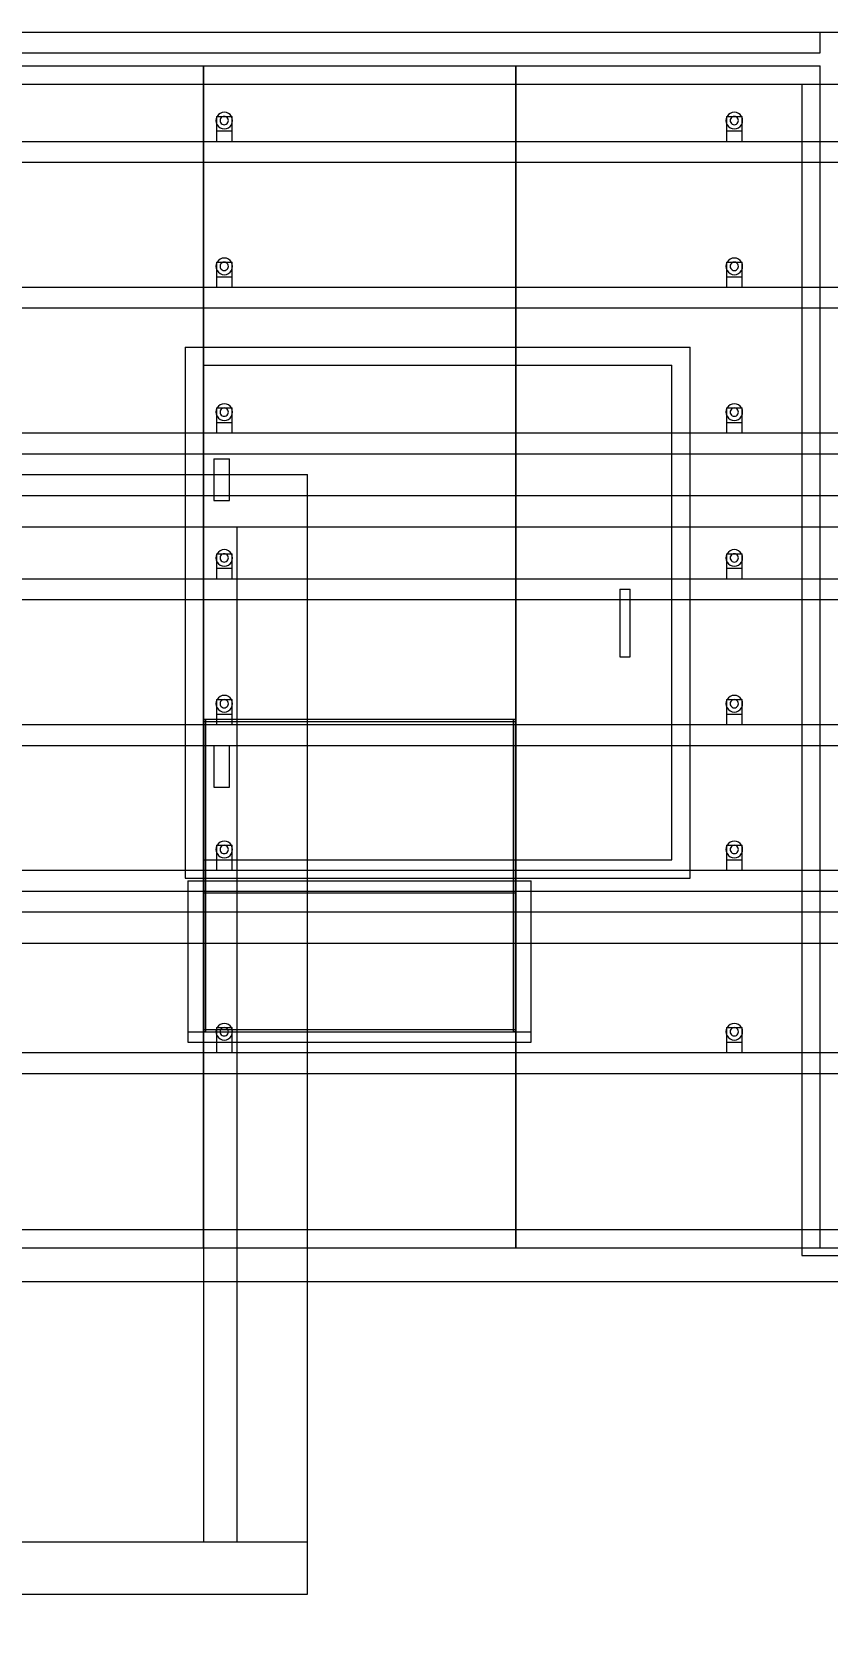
# Model space of a CAD drawing. Header units: millimetres. Extents: x -191664 to 191490, y -197311 to 10263.
# Drawn here: x 41188 to 42717, y -77 to 3000 of the extents above; entities that cross this region are included whole.
import ezdxf

# ---------------------------------------------------------------- set-up
doc = ezdxf.new("R2010")
doc.units = ezdxf.units.MM
for name, color, linetype, lineweight in [('COTAS_ENVOLVENTE_P', 1, 'Continuous', 0), ('COTAS_O', 1, 'Continuous', 0), ('COTAS_P', 1, 'Continuous', 0), ('lateral_secador', 7, 'Continuous', 0)]:
    doc.layers.add(name, color=color, linetype=linetype, lineweight=lineweight)
doc.dimstyles.new('PLANTA_100', dxfattribs={"dimtxt": 250, "dimasz": 150, "dimexe": 150, "dimexo": 80, "dimgap": 100, "dimtad": 1, "dimtih": 1, "dimtoh": 1, "dimdec": 1, "dimdsep": 46, "dimcen": 0.09, "dimclrd": 1, "dimclre": 1, "dimclrt": 1, "dimadec": 0, "dimazin": 0, "dimtfac": 1, "dimtdec": 4, "dimtofl": 0, "dimtmove": 0, "dimatfit": 3, "dimfxl": 1, "dimtolj": 1, "dimtzin": 0, "dimarcsym": 0})

# ---------------------------------------------------------------- blocks, each defined once
blk = doc.blocks.new('*D4')
at = {"layer": 'COTAS_ENVOLVENTE_P', "color": 1, "lineweight": -2, "transparency": 16777216}
for p, q in [((0, -80), (0, -3250)), ((58855.1, -80), (58855.1, -3250)), ((150, -3100), (58705.1, -3100))]:
    blk.add_line(p, q, dxfattribs=at)
at = {"layer": 'COTAS_ENVOLVENTE_P', "color": 1, "transparency": 16777216}
for points in [[(150, -3075), (150, -3125), (0, -3100)], [(58705.1, -3075), (58705.1, -3125), (58855.1, -3100)]]:
    blk.add_solid(points, dxfattribs=at)
at = {"layer": 'Defpoints', "color": 0, "transparency": 16777216}
for p in [(0, 0), (58855.1, 0), (58855.1, -3100)]:
    blk.add_point(p, dxfattribs=at)
blk = doc.blocks.new('*D19')
at = {"layer": 'COTAS_O', "color": 1, "lineweight": -2, "transparency": 16777216}
for p, q in [((37717.1, -80), (37717.1, -1050)), ((57717.1, -80), (57717.1, -1050)), ((37867.1, -900), (57567.1, -900))]:
    blk.add_line(p, q, dxfattribs=at)
at = {"layer": 'COTAS_O', "color": 1, "transparency": 16777216}
for points in [[(37867.1, -875), (37867.1, -925), (37717.1, -900)], [(57567.1, -875), (57567.1, -925), (57717.1, -900)]]:
    blk.add_solid(points, dxfattribs=at)
at = {"layer": 'Defpoints', "color": 0, "transparency": 16777216}
for p in [(37717.1, 0), (57717.1, 0), (57717.1, -900)]:
    blk.add_point(p, dxfattribs=at)
blk = doc.blocks.new('*D21')
at = {"layer": 'COTAS_P', "color": 1, "lineweight": -2, "transparency": 16777216}
for p, q in [((0, -80), (0, -2350)), ((58117.1, -80), (58117.1, -2350)), ((150, -2200), (57967.1, -2200))]:
    blk.add_line(p, q, dxfattribs=at)
at = {"layer": 'COTAS_P', "color": 1, "transparency": 16777216}
for points in [[(150, -2175), (150, -2225), (0, -2200)], [(57967.1, -2175), (57967.1, -2225), (58117.1, -2200)]]:
    blk.add_solid(points, dxfattribs=at)
at = {"layer": 'Defpoints', "color": 0, "transparency": 16777216}
for p in [(0, 0), (58117.1, 0), (58117.1, -2200)]:
    blk.add_point(p, dxfattribs=at)

msp = doc.modelspace()

# ---------------------------------------------------------------- linework, layer by layer
at = {"layer": 'lateral_secador', "color": 251, "true_color": 0x536a64}
for p, q in [((37717.12, 3000), (57717.12, 3000)), ((37717.12, 2900), (57717.12, 2900)), ((42667.12, 2900), (42767.12, 2900)), ((42667.12, 2900), (42667.12, 650)), ((41482.12, 2395), (42452.12, 2395)), ((41482.12, 2395), (41482.12, 1375)), ((42452.12, 1375), (42452.12, 2395)), ((37717.12, 2110), (57717.12, 2110)), ((37717.12, 2050), (57717.12, 2050)), ((41482.12, 1375), (42452.12, 1375)), ((37717.12, 1310), (57717.12, 1310)), ((37717.12, 1250), (57717.12, 1250)), ((37717.12, 700), (57717.12, 700)), ((42667.12, 650), (42767.12, 650)), ((37717.12, 600), (57717.12, 600)), ((41717.12, 0), (41717.12, 100)), ((38717.12, 0), (41717.12, 0))]:
    msp.add_line(p, q, dxfattribs=at)
at = {"layer": 'lateral_secador', "color": 9, "true_color": 0xb8c6c1}
for p, q in [((41065.45, 3000), (42702.12, 3000)), ((42702.12, 2960), (42702.12, 3000)), ((41065.45, 2960), (42702.12, 2960)), ((41517.12, 2360), (42417.12, 2360)), ((41517.12, 2360), (41517.12, 1410)), ((42417.12, 1410), (42417.12, 2360)), ((41517.12, 1410), (42417.12, 1410)), ((37717.12, 665), (57467.12, 665)), ((37717.12, 600), (57467.12, 600))]:
    msp.add_line(p, q, dxfattribs=at)
at = {"layer": 'lateral_secador', "color": 254, "true_color": 0xd8e0dc}
for p, q in [((41065.45, 2935), (42702.12, 2935)), ((42702.12, 665), (42702.12, 2935)), ((38717.12, 2150), (41717.12, 2150)), ((41717.12, 100), (41717.12, 2150)), ((41065.45, 665), (42702.12, 665)), ((38717.12, 100), (41717.12, 100))]:
    msp.add_line(p, q, dxfattribs=at)
at = {"layer": 'lateral_secador', "color": 253, "true_color": 0x9fadb2}
for p, q in [((41065.45, 2935), (41517.12, 2935)), ((41517.12, 665), (41517.12, 2935)), ((41517.12, 2935), (42117.12, 2935)), ((41517.12, 2935), (41517.12, 1350)), ((42117.12, 2935), (42702.12, 2935)), ((42117.12, 2935), (42117.12, 665)), ((42117.12, 1350), (42117.12, 2935)), ((41517.12, 1080), (41517.12, 665)), ((42117.12, 665), (42117.12, 1080)), ((41065.45, 665), (41517.12, 665)), ((41517.12, 665), (42117.12, 665)), ((42117.12, 665), (42702.12, 665))]:
    msp.add_line(p, q, dxfattribs=at)
at = {"layer": 'lateral_secador', "color": 253, "true_color": 0xa4b0b5}
for p, q in [((41541.66, 2834.14), (41541.12, 2830)), ((41543.26, 2838), (41541.66, 2834.14)), ((41545.8, 2841.31), (41543.26, 2838)), ((41549.12, 2843.86), (41545.8, 2841.31)), ((41552.97, 2845.45), (41549.12, 2843.86)), ((41549.39, 2832.07), (41549.12, 2830)), ((41550.19, 2834), (41549.39, 2832.07)), ((41551.46, 2835.66), (41550.19, 2834)), ((41553.12, 2836.93), (41551.46, 2835.66)), ((41557.12, 2846), (41552.97, 2845.45)), ((41555.05, 2837.73), (41553.12, 2836.93)), ((41557.12, 2838), (41555.05, 2837.73)), ((41561.26, 2845.45), (41557.12, 2846)), ((41559.19, 2837.73), (41557.12, 2838)), ((41561.12, 2836.93), (41559.19, 2837.73)), ((41562.77, 2835.66), (41561.12, 2836.93)), ((41565.12, 2843.86), (41561.26, 2845.45)), ((41564.04, 2834), (41562.77, 2835.66)), ((41564.84, 2832.07), (41564.04, 2834)), ((41565.12, 2830), (41564.84, 2832.07)), ((41568.43, 2841.31), (41565.12, 2843.86)), ((41570.97, 2838), (41568.43, 2841.31)), ((41572.57, 2834.14), (41570.97, 2838)), ((41573.12, 2830), (41572.57, 2834.14)), ((42521.66, 2834.14), (42521.12, 2830)), ((42523.26, 2838), (42521.66, 2834.14)), ((42525.8, 2841.31), (42523.26, 2838)), ((42529.12, 2843.86), (42525.8, 2841.31)), ((42532.97, 2845.45), (42529.12, 2843.86)), ((42529.39, 2832.07), (42529.12, 2830)), ((42530.19, 2834), (42529.39, 2832.07)), ((42531.46, 2835.66), (42530.19, 2834)), ((42533.12, 2836.93), (42531.46, 2835.66)), ((42537.12, 2846), (42532.97, 2845.45)), ((42535.05, 2837.73), (42533.12, 2836.93)), ((42537.12, 2838), (42535.05, 2837.73)), ((42541.26, 2845.45), (42537.12, 2846)), ((42539.19, 2837.73), (42537.12, 2838)), ((42541.12, 2836.93), (42539.19, 2837.73)), ((42542.77, 2835.66), (42541.12, 2836.93)), ((42545.12, 2843.86), (42541.26, 2845.45)), ((42544.04, 2834), (42542.77, 2835.66)), ((42544.84, 2832.07), (42544.04, 2834)), ((42545.12, 2830), (42544.84, 2832.07)), ((42548.43, 2841.31), (42545.12, 2843.86)), ((42550.97, 2838), (42548.43, 2841.31)), ((42552.57, 2834.14), (42550.97, 2838)), ((42553.12, 2830), (42552.57, 2834.14)), ((41541.12, 2830), (41541.66, 2825.86)), ((41541.66, 2825.86), (41543.26, 2822)), ((41543.26, 2822), (41545.8, 2818.69)), ((41545.8, 2818.69), (41549.12, 2816.14)), ((41549.12, 2830), (41549.39, 2827.93)), ((41549.12, 2816.14), (41552.97, 2814.55)), ((41549.39, 2827.93), (41550.19, 2826)), ((41550.19, 2826), (41551.46, 2824.34)), ((41551.46, 2824.34), (41553.12, 2823.07)), ((41552.97, 2814.55), (41557.12, 2814)), ((41553.12, 2823.07), (41555.05, 2822.27)), ((41555.05, 2822.27), (41557.12, 2822)), ((41557.12, 2822), (41559.19, 2822.27)), ((41557.12, 2814), (41561.26, 2814.55)), ((41559.19, 2822.27), (41561.12, 2823.07)), ((41561.12, 2823.07), (41562.77, 2824.34)), ((41561.26, 2814.55), (41565.12, 2816.14)), ((41562.77, 2824.34), (41564.04, 2826)), ((41564.04, 2826), (41564.84, 2827.93)), ((41564.84, 2827.93), (41565.12, 2830)), ((41565.12, 2816.14), (41568.43, 2818.69)), ((41568.43, 2818.69), (41570.97, 2822)), ((41570.97, 2822), (41572.57, 2825.86)), ((41572.57, 2825.86), (41573.12, 2830)), ((42521.12, 2830), (42521.66, 2825.86)), ((42521.66, 2825.86), (42523.26, 2822)), ((42523.26, 2822), (42525.8, 2818.69)), ((42525.8, 2818.69), (42529.12, 2816.14)), ((42529.12, 2830), (42529.39, 2827.93)), ((42529.12, 2816.14), (42532.97, 2814.55)), ((42529.39, 2827.93), (42530.19, 2826)), ((42530.19, 2826), (42531.46, 2824.34)), ((42531.46, 2824.34), (42533.12, 2823.07)), ((42532.97, 2814.55), (42537.12, 2814)), ((42533.12, 2823.07), (42535.05, 2822.27)), ((42535.05, 2822.27), (42537.12, 2822)), ((42537.12, 2822), (42539.19, 2822.27)), ((42537.12, 2814), (42541.26, 2814.55)), ((42539.19, 2822.27), (42541.12, 2823.07)), ((42541.12, 2823.07), (42542.77, 2824.34)), ((42541.26, 2814.55), (42545.12, 2816.14)), ((42542.77, 2824.34), (42544.04, 2826)), ((42544.04, 2826), (42544.84, 2827.93)), ((42544.84, 2827.93), (42545.12, 2830)), ((42545.12, 2816.14), (42548.43, 2818.69)), ((42548.43, 2818.69), (42550.97, 2822)), ((42550.97, 2822), (42552.57, 2825.86)), ((42552.57, 2825.86), (42553.12, 2830)), ((41541.66, 2554.14), (41541.12, 2550)), ((41543.26, 2558), (41541.66, 2554.14)), ((41545.8, 2561.31), (41543.26, 2558)), ((41549.12, 2563.86), (41545.8, 2561.31)), ((41552.97, 2565.45), (41549.12, 2563.86)), ((41550.19, 2554), (41549.39, 2552.07)), ((41551.46, 2555.66), (41550.19, 2554)), ((41553.12, 2556.93), (41551.46, 2555.66)), ((41557.12, 2566), (41552.97, 2565.45)), ((41555.05, 2557.73), (41553.12, 2556.93)), ((41557.12, 2558), (41555.05, 2557.73)), ((41561.26, 2565.45), (41557.12, 2566)), ((41559.19, 2557.73), (41557.12, 2558)), ((41561.12, 2556.93), (41559.19, 2557.73)), ((41562.77, 2555.66), (41561.12, 2556.93)), ((41565.12, 2563.86), (41561.26, 2565.45)), ((41564.04, 2554), (41562.77, 2555.66)), ((41564.84, 2552.07), (41564.04, 2554)), ((41568.43, 2561.31), (41565.12, 2563.86)), ((41570.97, 2558), (41568.43, 2561.31)), ((41572.57, 2554.14), (41570.97, 2558)), ((41573.12, 2550), (41572.57, 2554.14)), ((42521.66, 2554.14), (42521.12, 2550)), ((42523.26, 2558), (42521.66, 2554.14)), ((42525.8, 2561.31), (42523.26, 2558)), ((42529.12, 2563.86), (42525.8, 2561.31)), ((42532.97, 2565.45), (42529.12, 2563.86)), ((42530.19, 2554), (42529.39, 2552.07)), ((42531.46, 2555.66), (42530.19, 2554)), ((42533.12, 2556.93), (42531.46, 2555.66)), ((42537.12, 2566), (42532.97, 2565.45)), ((42535.05, 2557.73), (42533.12, 2556.93)), ((42537.12, 2558), (42535.05, 2557.73)), ((42541.26, 2565.45), (42537.12, 2566)), ((42539.19, 2557.73), (42537.12, 2558)), ((42541.12, 2556.93), (42539.19, 2557.73)), ((42542.77, 2555.66), (42541.12, 2556.93)), ((42545.12, 2563.86), (42541.26, 2565.45)), ((42544.04, 2554), (42542.77, 2555.66)), ((42544.84, 2552.07), (42544.04, 2554)), ((42548.43, 2561.31), (42545.12, 2563.86)), ((42550.97, 2558), (42548.43, 2561.31)), ((42552.57, 2554.14), (42550.97, 2558)), ((42553.12, 2550), (42552.57, 2554.14)), ((41541.12, 2550), (41541.66, 2545.86)), ((41541.66, 2545.86), (41543.26, 2542)), ((41543.26, 2542), (41545.8, 2538.69)), ((41545.8, 2538.69), (41549.12, 2536.14)), ((41549.39, 2552.07), (41549.12, 2550)), ((41549.12, 2550), (41549.39, 2547.93)), ((41549.12, 2536.14), (41552.97, 2534.55)), ((41549.39, 2547.93), (41550.19, 2546)), ((41550.19, 2546), (41551.46, 2544.34)), ((41551.46, 2544.34), (41553.12, 2543.07)), ((41552.97, 2534.55), (41557.12, 2534)), ((41553.12, 2543.07), (41555.05, 2542.27)), ((41555.05, 2542.27), (41557.12, 2542)), ((41557.12, 2542), (41559.19, 2542.27)), ((41557.12, 2534), (41561.26, 2534.55)), ((41559.19, 2542.27), (41561.12, 2543.07)), ((41561.12, 2543.07), (41562.77, 2544.34)), ((41561.26, 2534.55), (41565.12, 2536.14)), ((41562.77, 2544.34), (41564.04, 2546)), ((41564.04, 2546), (41564.84, 2547.93)), ((41565.12, 2550), (41564.84, 2552.07)), ((41564.84, 2547.93), (41565.12, 2550)), ((41565.12, 2536.14), (41568.43, 2538.69)), ((41568.43, 2538.69), (41570.97, 2542)), ((41570.97, 2542), (41572.57, 2545.86)), ((41572.57, 2545.86), (41573.12, 2550)), ((42521.12, 2550), (42521.66, 2545.86)), ((42521.66, 2545.86), (42523.26, 2542)), ((42523.26, 2542), (42525.8, 2538.69)), ((42525.8, 2538.69), (42529.12, 2536.14)), ((42529.39, 2552.07), (42529.12, 2550)), ((42529.12, 2550), (42529.39, 2547.93)), ((42529.12, 2536.14), (42532.97, 2534.55)), ((42529.39, 2547.93), (42530.19, 2546)), ((42530.19, 2546), (42531.46, 2544.34)), ((42531.46, 2544.34), (42533.12, 2543.07)), ((42532.97, 2534.55), (42537.12, 2534)), ((42533.12, 2543.07), (42535.05, 2542.27)), ((42535.05, 2542.27), (42537.12, 2542)), ((42537.12, 2542), (42539.19, 2542.27)), ((42537.12, 2534), (42541.26, 2534.55)), ((42539.19, 2542.27), (42541.12, 2543.07)), ((42541.12, 2543.07), (42542.77, 2544.34)), ((42541.26, 2534.55), (42545.12, 2536.14)), ((42542.77, 2544.34), (42544.04, 2546)), ((42544.04, 2546), (42544.84, 2547.93)), ((42545.12, 2550), (42544.84, 2552.07)), ((42544.84, 2547.93), (42545.12, 2550)), ((42545.12, 2536.14), (42548.43, 2538.69)), ((42548.43, 2538.69), (42550.97, 2542)), ((42550.97, 2542), (42552.57, 2545.86)), ((42552.57, 2545.86), (42553.12, 2550)), ((41543.26, 2278), (41541.66, 2274.14)), ((41545.8, 2281.31), (41543.26, 2278)), ((41549.12, 2283.86), (41545.8, 2281.31)), ((41552.97, 2285.45), (41549.12, 2283.86)), ((41553.12, 2276.93), (41551.46, 2275.66)), ((41557.12, 2286), (41552.97, 2285.45)), ((41555.05, 2277.73), (41553.12, 2276.93)), ((41557.12, 2278), (41555.05, 2277.73)), ((41561.26, 2285.45), (41557.12, 2286)), ((41559.19, 2277.73), (41557.12, 2278)), ((41561.12, 2276.93), (41559.19, 2277.73)), ((41562.77, 2275.66), (41561.12, 2276.93)), ((41565.12, 2283.86), (41561.26, 2285.45)), ((41568.43, 2281.31), (41565.12, 2283.86)), ((41570.97, 2278), (41568.43, 2281.31)), ((41572.57, 2274.14), (41570.97, 2278)), ((42523.26, 2278), (42521.66, 2274.14)), ((42525.8, 2281.31), (42523.26, 2278)), ((42529.12, 2283.86), (42525.8, 2281.31)), ((42532.97, 2285.45), (42529.12, 2283.86)), ((42533.12, 2276.93), (42531.46, 2275.66)), ((42537.12, 2286), (42532.97, 2285.45)), ((42535.05, 2277.73), (42533.12, 2276.93)), ((42537.12, 2278), (42535.05, 2277.73)), ((42541.26, 2285.45), (42537.12, 2286)), ((42539.19, 2277.73), (42537.12, 2278)), ((42541.12, 2276.93), (42539.19, 2277.73)), ((42542.77, 2275.66), (42541.12, 2276.93)), ((42545.12, 2283.86), (42541.26, 2285.45)), ((42548.43, 2281.31), (42545.12, 2283.86)), ((42550.97, 2278), (42548.43, 2281.31)), ((42552.57, 2274.14), (42550.97, 2278)), ((41541.66, 2274.14), (41541.12, 2270)), ((41541.12, 2270), (41541.66, 2265.86)), ((41541.66, 2265.86), (41543.26, 2262)), ((41543.26, 2262), (41545.8, 2258.69)), ((41545.8, 2258.69), (41549.12, 2256.14)), ((41549.39, 2272.07), (41549.12, 2270)), ((41549.12, 2270), (41549.39, 2267.93)), ((41549.12, 2256.14), (41552.97, 2254.55)), ((41550.19, 2274), (41549.39, 2272.07)), ((41549.39, 2267.93), (41550.19, 2266)), ((41551.46, 2275.66), (41550.19, 2274)), ((41550.19, 2266), (41551.46, 2264.34)), ((41551.46, 2264.34), (41553.12, 2263.07)), ((41552.97, 2254.55), (41557.12, 2254)), ((41553.12, 2263.07), (41555.05, 2262.27)), ((41555.05, 2262.27), (41557.12, 2262)), ((41557.12, 2262), (41559.19, 2262.27)), ((41557.12, 2254), (41561.26, 2254.55)), ((41559.19, 2262.27), (41561.12, 2263.07)), ((41561.12, 2263.07), (41562.77, 2264.34)), ((41561.26, 2254.55), (41565.12, 2256.14)), ((41564.04, 2274), (41562.77, 2275.66)), ((41562.77, 2264.34), (41564.04, 2266)), ((41564.84, 2272.07), (41564.04, 2274)), ((41564.04, 2266), (41564.84, 2267.93)), ((41565.12, 2270), (41564.84, 2272.07)), ((41564.84, 2267.93), (41565.12, 2270)), ((41565.12, 2256.14), (41568.43, 2258.69)), ((41568.43, 2258.69), (41570.97, 2262)), ((41570.97, 2262), (41572.57, 2265.86)), ((41573.12, 2270), (41572.57, 2274.14)), ((41572.57, 2265.86), (41573.12, 2270)), ((42521.66, 2274.14), (42521.12, 2270)), ((42521.12, 2270), (42521.66, 2265.86)), ((42521.66, 2265.86), (42523.26, 2262)), ((42523.26, 2262), (42525.8, 2258.69)), ((42525.8, 2258.69), (42529.12, 2256.14)), ((42529.39, 2272.07), (42529.12, 2270)), ((42529.12, 2270), (42529.39, 2267.93)), ((42529.12, 2256.14), (42532.97, 2254.55)), ((42530.19, 2274), (42529.39, 2272.07)), ((42529.39, 2267.93), (42530.19, 2266)), ((42531.46, 2275.66), (42530.19, 2274)), ((42530.19, 2266), (42531.46, 2264.34)), ((42531.46, 2264.34), (42533.12, 2263.07)), ((42532.97, 2254.55), (42537.12, 2254)), ((42533.12, 2263.07), (42535.05, 2262.27)), ((42535.05, 2262.27), (42537.12, 2262)), ((42537.12, 2262), (42539.19, 2262.27)), ((42537.12, 2254), (42541.26, 2254.55)), ((42539.19, 2262.27), (42541.12, 2263.07)), ((42541.12, 2263.07), (42542.77, 2264.34)), ((42541.26, 2254.55), (42545.12, 2256.14)), ((42544.04, 2274), (42542.77, 2275.66)), ((42542.77, 2264.34), (42544.04, 2266)), ((42544.84, 2272.07), (42544.04, 2274)), ((42544.04, 2266), (42544.84, 2267.93)), ((42545.12, 2270), (42544.84, 2272.07)), ((42544.84, 2267.93), (42545.12, 2270)), ((42545.12, 2256.14), (42548.43, 2258.69)), ((42548.43, 2258.69), (42550.97, 2262)), ((42550.97, 2262), (42552.57, 2265.86)), ((42553.12, 2270), (42552.57, 2274.14)), ((42552.57, 2265.86), (42553.12, 2270)), ((41545.8, 2001.31), (41543.26, 1998)), ((41549.12, 2003.86), (41545.8, 2001.31)), ((41552.97, 2005.45), (41549.12, 2003.86)), ((41557.12, 2006), (41552.97, 2005.45)), ((41561.26, 2005.45), (41557.12, 2006)), ((41565.12, 2003.86), (41561.26, 2005.45)), ((41568.43, 2001.31), (41565.12, 2003.86)), ((41570.97, 1998), (41568.43, 2001.31)), ((42525.8, 2001.31), (42523.26, 1998)), ((42529.12, 2003.86), (42525.8, 2001.31)), ((42532.97, 2005.45), (42529.12, 2003.86)), ((42537.12, 2006), (42532.97, 2005.45)), ((42541.26, 2005.45), (42537.12, 2006)), ((42545.12, 2003.86), (42541.26, 2005.45)), ((42548.43, 2001.31), (42545.12, 2003.86)), ((42550.97, 1998), (42548.43, 2001.31)), ((41541.66, 1994.14), (41541.12, 1990)), ((41541.12, 1990), (41541.66, 1985.86)), ((41543.26, 1998), (41541.66, 1994.14)), ((41541.66, 1985.86), (41543.26, 1982)), ((41543.26, 1982), (41545.8, 1978.69)), ((41545.8, 1978.69), (41549.12, 1976.14)), ((41549.39, 1992.07), (41549.12, 1990)), ((41549.12, 1990), (41549.39, 1987.93)), ((41549.12, 1976.14), (41552.97, 1974.55)), ((41550.19, 1994), (41549.39, 1992.07)), ((41549.39, 1987.93), (41550.19, 1986)), ((41551.46, 1995.66), (41550.19, 1994)), ((41550.19, 1986), (41551.46, 1984.34)), ((41553.12, 1996.93), (41551.46, 1995.66)), ((41551.46, 1984.34), (41553.12, 1983.07)), ((41552.97, 1974.55), (41557.12, 1974)), ((41555.05, 1997.73), (41553.12, 1996.93)), ((41553.12, 1983.07), (41555.05, 1982.27)), ((41557.12, 1998), (41555.05, 1997.73)), ((41555.05, 1982.27), (41557.12, 1982)), ((41559.19, 1997.73), (41557.12, 1998)), ((41557.12, 1982), (41559.19, 1982.27)), ((41557.12, 1974), (41561.26, 1974.55)), ((41561.12, 1996.93), (41559.19, 1997.73)), ((41559.19, 1982.27), (41561.12, 1983.07)), ((41562.77, 1995.66), (41561.12, 1996.93)), ((41561.12, 1983.07), (41562.77, 1984.34)), ((41561.26, 1974.55), (41565.12, 1976.14)), ((41564.04, 1994), (41562.77, 1995.66)), ((41562.77, 1984.34), (41564.04, 1986)), ((41564.84, 1992.07), (41564.04, 1994)), ((41564.04, 1986), (41564.84, 1987.93)), ((41565.12, 1990), (41564.84, 1992.07)), ((41564.84, 1987.93), (41565.12, 1990)), ((41565.12, 1976.14), (41568.43, 1978.69)), ((41568.43, 1978.69), (41570.97, 1982)), ((41572.57, 1994.14), (41570.97, 1998)), ((41570.97, 1982), (41572.57, 1985.86)), ((41573.12, 1990), (41572.57, 1994.14)), ((41572.57, 1985.86), (41573.12, 1990)), ((42521.66, 1994.14), (42521.12, 1990)), ((42521.12, 1990), (42521.66, 1985.86)), ((42523.26, 1998), (42521.66, 1994.14)), ((42521.66, 1985.86), (42523.26, 1982)), ((42523.26, 1982), (42525.8, 1978.69)), ((42525.8, 1978.69), (42529.12, 1976.14)), ((42529.39, 1992.07), (42529.12, 1990)), ((42529.12, 1990), (42529.39, 1987.93)), ((42529.12, 1976.14), (42532.97, 1974.55)), ((42530.19, 1994), (42529.39, 1992.07)), ((42529.39, 1987.93), (42530.19, 1986)), ((42531.46, 1995.66), (42530.19, 1994)), ((42530.19, 1986), (42531.46, 1984.34)), ((42533.12, 1996.93), (42531.46, 1995.66)), ((42531.46, 1984.34), (42533.12, 1983.07)), ((42532.97, 1974.55), (42537.12, 1974)), ((42535.05, 1997.73), (42533.12, 1996.93)), ((42533.12, 1983.07), (42535.05, 1982.27)), ((42537.12, 1998), (42535.05, 1997.73)), ((42535.05, 1982.27), (42537.12, 1982)), ((42539.19, 1997.73), (42537.12, 1998)), ((42537.12, 1982), (42539.19, 1982.27)), ((42537.12, 1974), (42541.26, 1974.55)), ((42541.12, 1996.93), (42539.19, 1997.73)), ((42539.19, 1982.27), (42541.12, 1983.07)), ((42542.77, 1995.66), (42541.12, 1996.93)), ((42541.12, 1983.07), (42542.77, 1984.34)), ((42541.26, 1974.55), (42545.12, 1976.14)), ((42544.04, 1994), (42542.77, 1995.66)), ((42542.77, 1984.34), (42544.04, 1986)), ((42544.84, 1992.07), (42544.04, 1994)), ((42544.04, 1986), (42544.84, 1987.93)), ((42545.12, 1990), (42544.84, 1992.07)), ((42544.84, 1987.93), (42545.12, 1990)), ((42545.12, 1976.14), (42548.43, 1978.69)), ((42548.43, 1978.69), (42550.97, 1982)), ((42552.57, 1994.14), (42550.97, 1998)), ((42550.97, 1982), (42552.57, 1985.86)), ((42553.12, 1990), (42552.57, 1994.14)), ((42552.57, 1985.86), (42553.12, 1990)), ((41549.12, 1723.86), (41545.8, 1721.31)), ((41552.97, 1725.45), (41549.12, 1723.86)), ((41557.12, 1726), (41552.97, 1725.45)), ((41561.26, 1725.45), (41557.12, 1726)), ((41565.12, 1723.86), (41561.26, 1725.45)), ((41568.43, 1721.31), (41565.12, 1723.86)), ((42529.12, 1723.86), (42525.8, 1721.31)), ((42532.97, 1725.45), (42529.12, 1723.86)), ((42537.12, 1726), (42532.97, 1725.45)), ((42541.26, 1725.45), (42537.12, 1726)), ((42545.12, 1723.86), (42541.26, 1725.45)), ((42548.43, 1721.31), (42545.12, 1723.86)), ((41541.66, 1714.14), (41541.12, 1710)), ((41541.12, 1710), (41541.66, 1705.86)), ((41543.26, 1718), (41541.66, 1714.14)), ((41541.66, 1705.86), (41543.26, 1702)), ((41545.8, 1721.31), (41543.26, 1718)), ((41543.26, 1702), (41545.8, 1698.69)), ((41545.8, 1698.69), (41549.12, 1696.14)), ((41549.39, 1712.07), (41549.12, 1710)), ((41549.12, 1710), (41549.39, 1707.93)), ((41549.12, 1696.14), (41552.97, 1694.55)), ((41550.19, 1714), (41549.39, 1712.07)), ((41549.39, 1707.93), (41550.19, 1706)), ((41551.46, 1715.66), (41550.19, 1714)), ((41550.19, 1706), (41551.46, 1704.34)), ((41553.12, 1716.93), (41551.46, 1715.66)), ((41551.46, 1704.34), (41553.12, 1703.07)), ((41552.97, 1694.55), (41557.12, 1694)), ((41555.05, 1717.73), (41553.12, 1716.93)), ((41553.12, 1703.07), (41555.05, 1702.27)), ((41557.12, 1718), (41555.05, 1717.73)), ((41555.05, 1702.27), (41557.12, 1702)), ((41559.19, 1717.73), (41557.12, 1718)), ((41557.12, 1702), (41559.19, 1702.27)), ((41557.12, 1694), (41561.26, 1694.55)), ((41561.12, 1716.93), (41559.19, 1717.73)), ((41559.19, 1702.27), (41561.12, 1703.07)), ((41562.77, 1715.66), (41561.12, 1716.93)), ((41561.12, 1703.07), (41562.77, 1704.34)), ((41561.26, 1694.55), (41565.12, 1696.14)), ((41564.04, 1714), (41562.77, 1715.66)), ((41562.77, 1704.34), (41564.04, 1706)), ((41564.84, 1712.07), (41564.04, 1714)), ((41564.04, 1706), (41564.84, 1707.93)), ((41565.12, 1710), (41564.84, 1712.07)), ((41564.84, 1707.93), (41565.12, 1710)), ((41565.12, 1696.14), (41568.43, 1698.69)), ((41570.97, 1718), (41568.43, 1721.31)), ((41568.43, 1698.69), (41570.97, 1702)), ((41572.57, 1714.14), (41570.97, 1718)), ((41570.97, 1702), (41572.57, 1705.86)), ((41573.12, 1710), (41572.57, 1714.14)), ((41572.57, 1705.86), (41573.12, 1710)), ((42521.66, 1714.14), (42521.12, 1710)), ((42521.12, 1710), (42521.66, 1705.86)), ((42523.26, 1718), (42521.66, 1714.14)), ((42521.66, 1705.86), (42523.26, 1702)), ((42525.8, 1721.31), (42523.26, 1718)), ((42523.26, 1702), (42525.8, 1698.69)), ((42525.8, 1698.69), (42529.12, 1696.14)), ((42529.39, 1712.07), (42529.12, 1710)), ((42529.12, 1710), (42529.39, 1707.93)), ((42529.12, 1696.14), (42532.97, 1694.55)), ((42530.19, 1714), (42529.39, 1712.07)), ((42529.39, 1707.93), (42530.19, 1706)), ((42531.46, 1715.66), (42530.19, 1714)), ((42530.19, 1706), (42531.46, 1704.34)), ((42533.12, 1716.93), (42531.46, 1715.66)), ((42531.46, 1704.34), (42533.12, 1703.07)), ((42532.97, 1694.55), (42537.12, 1694)), ((42535.05, 1717.73), (42533.12, 1716.93)), ((42533.12, 1703.07), (42535.05, 1702.27)), ((42537.12, 1718), (42535.05, 1717.73)), ((42535.05, 1702.27), (42537.12, 1702)), ((42539.19, 1717.73), (42537.12, 1718)), ((42537.12, 1702), (42539.19, 1702.27)), ((42537.12, 1694), (42541.26, 1694.55)), ((42541.12, 1716.93), (42539.19, 1717.73)), ((42539.19, 1702.27), (42541.12, 1703.07)), ((42542.77, 1715.66), (42541.12, 1716.93)), ((42541.12, 1703.07), (42542.77, 1704.34)), ((42541.26, 1694.55), (42545.12, 1696.14)), ((42544.04, 1714), (42542.77, 1715.66)), ((42542.77, 1704.34), (42544.04, 1706)), ((42544.84, 1712.07), (42544.04, 1714)), ((42544.04, 1706), (42544.84, 1707.93)), ((42545.12, 1710), (42544.84, 1712.07)), ((42544.84, 1707.93), (42545.12, 1710)), ((42545.12, 1696.14), (42548.43, 1698.69)), ((42550.97, 1718), (42548.43, 1721.31)), ((42548.43, 1698.69), (42550.97, 1702)), ((42552.57, 1714.14), (42550.97, 1718)), ((42550.97, 1702), (42552.57, 1705.86)), ((42553.12, 1710), (42552.57, 1714.14)), ((42552.57, 1705.86), (42553.12, 1710)), ((41541.66, 1434.14), (41541.12, 1430)), ((41541.12, 1430), (41541.66, 1425.86)), ((41543.26, 1438), (41541.66, 1434.14)), ((41541.66, 1425.86), (41543.26, 1422)), ((41545.8, 1441.31), (41543.26, 1438)), ((41543.26, 1422), (41545.8, 1418.69)), ((41549.12, 1443.86), (41545.8, 1441.31)), ((41545.8, 1418.69), (41549.12, 1416.14)), ((41552.97, 1445.45), (41549.12, 1443.86)), ((41549.39, 1432.07), (41549.12, 1430)), ((41549.12, 1430), (41549.39, 1427.93)), ((41549.12, 1416.14), (41552.97, 1414.55)), ((41550.19, 1434), (41549.39, 1432.07)), ((41549.39, 1427.93), (41550.19, 1426)), ((41551.46, 1435.66), (41550.19, 1434)), ((41550.19, 1426), (41551.46, 1424.34)), ((41553.12, 1436.93), (41551.46, 1435.66)), ((41551.46, 1424.34), (41553.12, 1423.07)), ((41557.12, 1446), (41552.97, 1445.45)), ((41555.05, 1437.73), (41553.12, 1436.93)), ((41553.12, 1423.07), (41555.05, 1422.27)), ((41557.12, 1438), (41555.05, 1437.73)), ((41555.05, 1422.27), (41557.12, 1422)), ((41561.26, 1445.45), (41557.12, 1446)), ((41559.19, 1437.73), (41557.12, 1438)), ((41557.12, 1422), (41559.19, 1422.27)), ((41561.12, 1436.93), (41559.19, 1437.73)), ((41559.19, 1422.27), (41561.12, 1423.07)), ((41562.77, 1435.66), (41561.12, 1436.93)), ((41561.12, 1423.07), (41562.77, 1424.34)), ((41565.12, 1443.86), (41561.26, 1445.45)), ((41561.26, 1414.55), (41565.12, 1416.14)), ((41564.04, 1434), (41562.77, 1435.66)), ((41562.77, 1424.34), (41564.04, 1426)), ((41564.84, 1432.07), (41564.04, 1434)), ((41564.04, 1426), (41564.84, 1427.93)), ((41565.12, 1430), (41564.84, 1432.07)), ((41564.84, 1427.93), (41565.12, 1430)), ((41568.43, 1441.31), (41565.12, 1443.86)), ((41565.12, 1416.14), (41568.43, 1418.69)), ((41570.97, 1438), (41568.43, 1441.31)), ((41568.43, 1418.69), (41570.97, 1422)), ((41572.57, 1434.14), (41570.97, 1438)), ((41570.97, 1422), (41572.57, 1425.86)), ((41573.12, 1430), (41572.57, 1434.14)), ((41572.57, 1425.86), (41573.12, 1430)), ((42521.66, 1434.14), (42521.12, 1430)), ((42521.12, 1430), (42521.66, 1425.86)), ((42523.26, 1438), (42521.66, 1434.14)), ((42521.66, 1425.86), (42523.26, 1422)), ((42525.8, 1441.31), (42523.26, 1438)), ((42523.26, 1422), (42525.8, 1418.69)), ((42529.12, 1443.86), (42525.8, 1441.31)), ((42525.8, 1418.69), (42529.12, 1416.14)), ((42532.97, 1445.45), (42529.12, 1443.86)), ((42529.39, 1432.07), (42529.12, 1430)), ((42529.12, 1430), (42529.39, 1427.93)), ((42529.12, 1416.14), (42532.97, 1414.55)), ((42530.19, 1434), (42529.39, 1432.07)), ((42529.39, 1427.93), (42530.19, 1426)), ((42531.46, 1435.66), (42530.19, 1434)), ((42530.19, 1426), (42531.46, 1424.34)), ((42533.12, 1436.93), (42531.46, 1435.66)), ((42531.46, 1424.34), (42533.12, 1423.07)), ((42537.12, 1446), (42532.97, 1445.45)), ((42535.05, 1437.73), (42533.12, 1436.93)), ((42533.12, 1423.07), (42535.05, 1422.27)), ((42537.12, 1438), (42535.05, 1437.73)), ((42535.05, 1422.27), (42537.12, 1422)), ((42541.26, 1445.45), (42537.12, 1446)), ((42539.19, 1437.73), (42537.12, 1438)), ((42537.12, 1422), (42539.19, 1422.27)), ((42541.12, 1436.93), (42539.19, 1437.73)), ((42539.19, 1422.27), (42541.12, 1423.07)), ((42542.77, 1435.66), (42541.12, 1436.93)), ((42541.12, 1423.07), (42542.77, 1424.34)), ((42545.12, 1443.86), (42541.26, 1445.45)), ((42541.26, 1414.55), (42545.12, 1416.14)), ((42544.04, 1434), (42542.77, 1435.66)), ((42542.77, 1424.34), (42544.04, 1426)), ((42544.84, 1432.07), (42544.04, 1434)), ((42544.04, 1426), (42544.84, 1427.93)), ((42545.12, 1430), (42544.84, 1432.07)), ((42544.84, 1427.93), (42545.12, 1430)), ((42548.43, 1441.31), (42545.12, 1443.86)), ((42545.12, 1416.14), (42548.43, 1418.69)), ((42550.97, 1438), (42548.43, 1441.31)), ((42548.43, 1418.69), (42550.97, 1422)), ((42552.57, 1434.14), (42550.97, 1438)), ((42550.97, 1422), (42552.57, 1425.86)), ((42553.12, 1430), (42552.57, 1434.14)), ((42552.57, 1425.86), (42553.12, 1430)), ((41552.97, 1414.55), (41557.12, 1414)), ((41557.12, 1414), (41561.26, 1414.55)), ((42532.97, 1414.55), (42537.12, 1414)), ((42537.12, 1414), (42541.26, 1414.55)), ((41541.66, 1084.14), (41541.12, 1080)), ((41541.12, 1080), (41541.66, 1075.86)), ((41543.26, 1088), (41541.66, 1084.14)), ((41545.8, 1091.31), (41543.26, 1088)), ((41549.12, 1093.86), (41545.8, 1091.31)), ((41552.97, 1095.45), (41549.12, 1093.86)), ((41549.39, 1082.07), (41549.12, 1080)), ((41549.12, 1080), (41549.39, 1077.93)), ((41550.19, 1084), (41549.39, 1082.07)), ((41549.39, 1077.93), (41550.19, 1076)), ((41551.46, 1085.66), (41550.19, 1084)), ((41553.12, 1086.93), (41551.46, 1085.66)), ((41557.12, 1096), (41552.97, 1095.45)), ((41555.05, 1087.73), (41553.12, 1086.93)), ((41557.12, 1088), (41555.05, 1087.73)), ((41561.26, 1095.45), (41557.12, 1096)), ((41559.19, 1087.73), (41557.12, 1088)), ((41561.12, 1086.93), (41559.19, 1087.73)), ((41562.77, 1085.66), (41561.12, 1086.93)), ((41565.12, 1093.86), (41561.26, 1095.45)), ((41564.04, 1084), (41562.77, 1085.66)), ((41564.84, 1082.07), (41564.04, 1084)), ((41564.04, 1076), (41564.84, 1077.93)), ((41565.12, 1080), (41564.84, 1082.07)), ((41564.84, 1077.93), (41565.12, 1080)), ((41568.43, 1091.31), (41565.12, 1093.86)), ((41570.97, 1088), (41568.43, 1091.31)), ((41572.57, 1084.14), (41570.97, 1088)), ((41573.12, 1080), (41572.57, 1084.14)), ((41572.57, 1075.86), (41573.12, 1080)), ((42521.66, 1084.14), (42521.12, 1080)), ((42521.12, 1080), (42521.66, 1075.86)), ((42523.26, 1088), (42521.66, 1084.14)), ((42525.8, 1091.31), (42523.26, 1088)), ((42529.12, 1093.86), (42525.8, 1091.31)), ((42532.97, 1095.45), (42529.12, 1093.86)), ((42529.39, 1082.07), (42529.12, 1080)), ((42529.12, 1080), (42529.39, 1077.93)), ((42530.19, 1084), (42529.39, 1082.07)), ((42529.39, 1077.93), (42530.19, 1076)), ((42531.46, 1085.66), (42530.19, 1084)), ((42533.12, 1086.93), (42531.46, 1085.66)), ((42537.12, 1096), (42532.97, 1095.45)), ((42535.05, 1087.73), (42533.12, 1086.93)), ((42537.12, 1088), (42535.05, 1087.73)), ((42541.26, 1095.45), (42537.12, 1096)), ((42539.19, 1087.73), (42537.12, 1088)), ((42541.12, 1086.93), (42539.19, 1087.73)), ((42542.77, 1085.66), (42541.12, 1086.93)), ((42545.12, 1093.86), (42541.26, 1095.45)), ((42544.04, 1084), (42542.77, 1085.66)), ((42544.84, 1082.07), (42544.04, 1084)), ((42544.04, 1076), (42544.84, 1077.93)), ((42545.12, 1080), (42544.84, 1082.07)), ((42544.84, 1077.93), (42545.12, 1080)), ((42548.43, 1091.31), (42545.12, 1093.86)), ((42550.97, 1088), (42548.43, 1091.31)), ((42552.57, 1084.14), (42550.97, 1088)), ((42553.12, 1080), (42552.57, 1084.14)), ((42552.57, 1075.86), (42553.12, 1080)), ((41541.66, 1075.86), (41543.26, 1072)), ((41543.26, 1072), (41545.8, 1068.69)), ((41545.8, 1068.69), (41549.12, 1066.14)), ((41549.12, 1066.14), (41552.97, 1064.55)), ((41550.19, 1076), (41551.46, 1074.34)), ((41551.46, 1074.34), (41553.12, 1073.07)), ((41552.97, 1064.55), (41557.12, 1064)), ((41553.12, 1073.07), (41555.05, 1072.27)), ((41555.05, 1072.27), (41557.12, 1072)), ((41557.12, 1072), (41559.19, 1072.27)), ((41557.12, 1064), (41561.26, 1064.55)), ((41559.19, 1072.27), (41561.12, 1073.07)), ((41561.12, 1073.07), (41562.77, 1074.34)), ((41561.26, 1064.55), (41565.12, 1066.14)), ((41562.77, 1074.34), (41564.04, 1076)), ((41565.12, 1066.14), (41568.43, 1068.69)), ((41568.43, 1068.69), (41570.97, 1072)), ((41570.97, 1072), (41572.57, 1075.86)), ((42521.66, 1075.86), (42523.26, 1072)), ((42523.26, 1072), (42525.8, 1068.69)), ((42525.8, 1068.69), (42529.12, 1066.14)), ((42529.12, 1066.14), (42532.97, 1064.55)), ((42530.19, 1076), (42531.46, 1074.34)), ((42531.46, 1074.34), (42533.12, 1073.07)), ((42532.97, 1064.55), (42537.12, 1064)), ((42533.12, 1073.07), (42535.05, 1072.27)), ((42535.05, 1072.27), (42537.12, 1072)), ((42537.12, 1072), (42539.19, 1072.27)), ((42537.12, 1064), (42541.26, 1064.55)), ((42539.19, 1072.27), (42541.12, 1073.07)), ((42541.12, 1073.07), (42542.77, 1074.34)), ((42541.26, 1064.55), (42545.12, 1066.14)), ((42542.77, 1074.34), (42544.04, 1076)), ((42545.12, 1066.14), (42548.43, 1068.69)), ((42548.43, 1068.69), (42550.97, 1072)), ((42550.97, 1072), (42552.57, 1075.86))]:
    msp.add_line(p, q, dxfattribs=at)
at = {"layer": 'lateral_secador', "color": 8, "true_color": 0x617680}
for p, q in [((41542.12, 2838), (41572.12, 2838)), ((41542.12, 2838), (41542.12, 2810)), ((41572.12, 2810), (41572.12, 2838)), ((42522.12, 2838), (42552.12, 2838)), ((42522.12, 2838), (42522.12, 2810)), ((42552.12, 2810), (42552.12, 2838)), ((41542.12, 2810), (41572.12, 2810)), ((41542.12, 2810), (41542.12, 2790)), ((41572.12, 2790), (41572.12, 2810)), ((42522.12, 2810), (42552.12, 2810)), ((42522.12, 2810), (42522.12, 2790)), ((42552.12, 2790), (42552.12, 2810)), ((38067.12, 2790), (57367.12, 2790)), ((41542.12, 2790), (41572.12, 2790)), ((42522.12, 2790), (42552.12, 2790)), ((38067.12, 2750), (57367.12, 2750)), ((41542.12, 2558), (41572.12, 2558)), ((41542.12, 2558), (41542.12, 2530)), ((41572.12, 2530), (41572.12, 2558)), ((42522.12, 2558), (42552.12, 2558)), ((42522.12, 2558), (42522.12, 2530)), ((42552.12, 2530), (42552.12, 2558)), ((41542.12, 2530), (41572.12, 2530)), ((41542.12, 2530), (41542.12, 2510)), ((41572.12, 2510), (41572.12, 2530)), ((42522.12, 2530), (42552.12, 2530)), ((42522.12, 2530), (42522.12, 2510)), ((42552.12, 2510), (42552.12, 2530)), ((38067.12, 2510), (57367.12, 2510)), ((41542.12, 2510), (41572.12, 2510)), ((42522.12, 2510), (42552.12, 2510)), ((38067.12, 2470), (57367.12, 2470)), ((41542.12, 2278), (41572.12, 2278)), ((41542.12, 2278), (41542.12, 2250)), ((41572.12, 2250), (41572.12, 2278)), ((42522.12, 2278), (42552.12, 2278)), ((42522.12, 2278), (42522.12, 2250)), ((42552.12, 2250), (42552.12, 2278)), ((41542.12, 2250), (41572.12, 2250)), ((41542.12, 2250), (41542.12, 2230)), ((41572.12, 2230), (41572.12, 2250)), ((42522.12, 2250), (42552.12, 2250)), ((42522.12, 2250), (42522.12, 2230)), ((42552.12, 2230), (42552.12, 2250)), ((38067.12, 2230), (57367.12, 2230)), ((41542.12, 2230), (41572.12, 2230)), ((42522.12, 2230), (42552.12, 2230)), ((38067.12, 2190), (57367.12, 2190)), ((41542.12, 1998), (41572.12, 1998)), ((41542.12, 1998), (41542.12, 1970)), ((41542.12, 1970), (41572.12, 1970)), ((41542.12, 1970), (41542.12, 1950)), ((41572.12, 1970), (41572.12, 1998)), ((41572.12, 1950), (41572.12, 1970)), ((42522.12, 1998), (42552.12, 1998)), ((42522.12, 1998), (42522.12, 1970)), ((42522.12, 1970), (42552.12, 1970)), ((42522.12, 1970), (42522.12, 1950)), ((42552.12, 1970), (42552.12, 1998)), ((42552.12, 1950), (42552.12, 1970)), ((38067.12, 1950), (57367.12, 1950)), ((41542.12, 1950), (41572.12, 1950)), ((42522.12, 1950), (42552.12, 1950)), ((38067.12, 1910), (57367.12, 1910)), ((41542.12, 1718), (41572.12, 1718)), ((41542.12, 1718), (41542.12, 1690)), ((41572.12, 1690), (41572.12, 1718)), ((42522.12, 1718), (42552.12, 1718)), ((42522.12, 1718), (42522.12, 1690)), ((42552.12, 1690), (42552.12, 1718)), ((38067.12, 1670), (57367.12, 1670)), ((41542.12, 1690), (41572.12, 1690)), ((41542.12, 1690), (41542.12, 1670)), ((41542.12, 1670), (41572.12, 1670)), ((41572.12, 1670), (41572.12, 1690)), ((42522.12, 1690), (42552.12, 1690)), ((42522.12, 1690), (42522.12, 1670)), ((42522.12, 1670), (42552.12, 1670)), ((42552.12, 1670), (42552.12, 1690)), ((38067.12, 1630), (57367.12, 1630)), ((41542.12, 1438), (41572.12, 1438)), ((41542.12, 1438), (41542.12, 1410)), ((41572.12, 1410), (41572.12, 1438)), ((42522.12, 1438), (42552.12, 1438)), ((42522.12, 1438), (42522.12, 1410)), ((42552.12, 1410), (42552.12, 1438)), ((38067.12, 1390), (57367.12, 1390)), ((41542.12, 1410), (41572.12, 1410)), ((41542.12, 1410), (41542.12, 1390)), ((41542.12, 1390), (41572.12, 1390)), ((41572.12, 1390), (41572.12, 1410)), ((42522.12, 1410), (42552.12, 1410)), ((42522.12, 1410), (42522.12, 1390)), ((42522.12, 1390), (42552.12, 1390)), ((42552.12, 1390), (42552.12, 1410)), ((38067.12, 1350), (57367.12, 1350)), ((41542.12, 1088), (41572.12, 1088)), ((41542.12, 1088), (41542.12, 1060)), ((41572.12, 1060), (41572.12, 1088)), ((42522.12, 1088), (42552.12, 1088)), ((42522.12, 1088), (42522.12, 1060)), ((42552.12, 1060), (42552.12, 1088)), ((41542.12, 1060), (41572.12, 1060)), ((41542.12, 1060), (41542.12, 1040)), ((41572.12, 1040), (41572.12, 1060)), ((42522.12, 1060), (42552.12, 1060)), ((42522.12, 1060), (42522.12, 1040)), ((42552.12, 1040), (42552.12, 1060)), ((38067.12, 1040), (57367.12, 1040)), ((41542.12, 1040), (41572.12, 1040)), ((42522.12, 1040), (42552.12, 1040)), ((38067.12, 1000), (57367.12, 1000))]:
    msp.add_line(p, q, dxfattribs=at)
at = {"layer": 'lateral_secador', "color": 252, "true_color": 0x798e91}
for p, q in [((41537.12, 2180), (41567.12, 2180)), ((41537.12, 2180), (41537.12, 2100)), ((41567.12, 2100), (41567.12, 2180)), ((41537.12, 2100), (41567.12, 2100)), ((41517.12, 2050), (41582.12, 2050)), ((41517.12, 2050), (41517.12, 100)), ((41582.12, 100), (41582.12, 2050)), ((41517.12, 1680), (42117.12, 1680)), ((41517.12, 1680), (41517.12, 1080)), ((42117.12, 1080), (42117.12, 1680)), ((41537.12, 1630), (41567.12, 1630)), ((41537.12, 1630), (41537.12, 1550)), ((41567.12, 1550), (41567.12, 1630)), ((41537.12, 1550), (41567.12, 1550)), ((41517.12, 1080), (42117.12, 1080)), ((41517.12, 100), (41582.12, 100))]:
    msp.add_line(p, q, dxfattribs=at)
at = {"layer": 'lateral_secador', "color": 129, "true_color": 0x304542}
for p, q in [((42317.12, 1930), (42337.12, 1930)), ((42317.12, 1930), (42317.12, 1800)), ((42337.12, 1800), (42337.12, 1930)), ((42317.12, 1800), (42337.12, 1800))]:
    msp.add_line(p, q, dxfattribs=at)
at = {"layer": 'lateral_secador', "color": 253, "true_color": 0x8d9da5}
for p, q in [((41517.12, 1680), (41517.12, 1350)), ((41517.12, 1676), (41517.12, 1680)), ((41517.12, 1680), (41521.12, 1680)), ((41517.12, 1346), (41517.12, 1676)), ((41517.12, 1676), (42117.12, 1676)), ((41521.12, 1080), (41521.12, 1680)), ((41521.12, 1680), (41521.12, 1350)), ((42113.12, 1350), (42113.12, 1680)), ((42113.12, 1680), (42113.12, 1080)), ((42113.12, 1680), (42117.12, 1680)), ((42117.12, 1680), (42117.12, 1350)), ((42117.12, 1680), (42117.12, 1676)), ((42117.12, 1676), (42117.12, 1346)), ((41517.12, 1350), (42117.12, 1350)), ((41517.12, 1346), (41517.12, 1350)), ((41517.12, 1080), (41517.12, 1350)), ((41521.12, 1350), (41517.12, 1350)), ((42117.12, 1346), (41517.12, 1346)), ((41521.12, 1350), (41521.12, 1080)), ((42113.12, 1080), (42113.12, 1350)), ((42113.12, 1350), (42117.12, 1350)), ((42117.12, 1350), (42117.12, 1080)), ((42117.12, 1346), (42117.12, 1350)), ((41517.12, 1084), (42117.12, 1084)), ((41517.12, 1080), (41517.12, 1084)), ((41521.12, 1080), (41517.12, 1080)), ((42117.12, 1080), (42113.12, 1080)), ((42117.12, 1084), (42117.12, 1080))]:
    msp.add_line(p, q, dxfattribs=at)
at = {"layer": 'lateral_secador', "color": 253, "true_color": 0xa6b3ba}
for p, q in [((41487.12, 1370), (42147.12, 1370)), ((41487.12, 1370), (41487.12, 1350)), ((42147.12, 1350), (42147.12, 1370)), ((41487.12, 1350), (42147.12, 1350)), ((41487.12, 1350), (41517.12, 1350)), ((41487.12, 1350), (41487.12, 1080)), ((42117.12, 1350), (42147.12, 1350)), ((42147.12, 1080), (42147.12, 1350)), ((41487.12, 1080), (42147.12, 1080)), ((41487.12, 1080), (41487.12, 1060)), ((41487.12, 1080), (41517.12, 1080)), ((42117.12, 1080), (42147.12, 1080)), ((42147.12, 1060), (42147.12, 1080)), ((41487.12, 1060), (42147.12, 1060))]:
    msp.add_line(p, q, dxfattribs=at)

# ---------------------------------------------------------------- dimensions: what is measured, and where the dimension line sits
at = {"layer": 'COTAS_ENVOLVENTE_P'}
dim = msp.add_aligned_dim(p1=(0, 0), p2=(58855.12, 0), distance=-3100, text='<> P', dimstyle='PLANTA_100', dxfattribs=at)
dim.commit()
dim.dimension.update_dxf_attribs({"geometry": '*D4', "text_midpoint": (29427.56, -3100)})
at = {"layer": 'COTAS_O'}
dim = msp.add_aligned_dim(p1=(37717.12, 0), p2=(57717.12, 0), distance=-900, text='<> O', dimstyle='PLANTA_100', dxfattribs=at)
dim.commit()
dim.dimension.update_dxf_attribs({"geometry": '*D19', "text_midpoint": (47717.12, -900)})
at = {"layer": 'COTAS_P'}
dim = msp.add_aligned_dim(p1=(0, 0), p2=(58117.12, 0), distance=-2200, text='<> P', dimstyle='PLANTA_100', dxfattribs=at)
dim.commit()
dim.dimension.update_dxf_attribs({"geometry": '*D21', "text_midpoint": (29058.56, -2200)})

doc.saveas('drawing.dxf')
